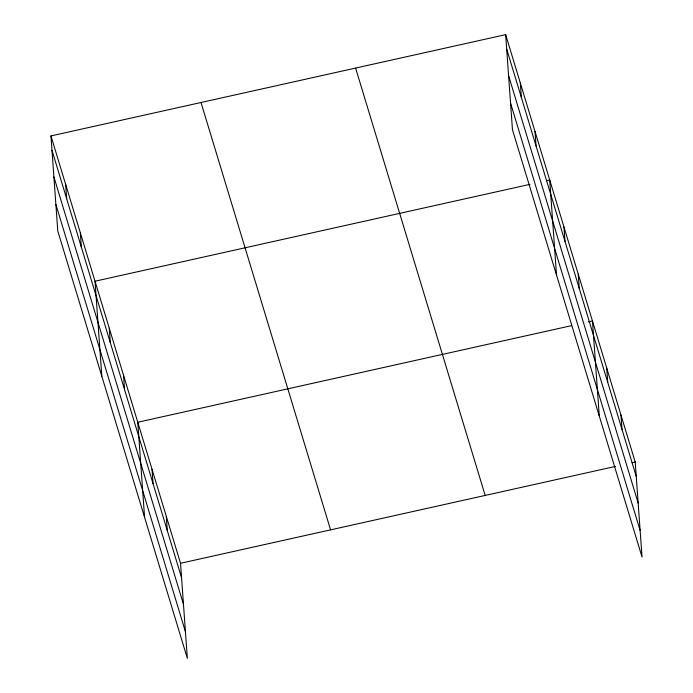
<?xml version="1.0" encoding="UTF-8"?>
<svg xmlns="http://www.w3.org/2000/svg" width="693" height="693" viewBox="0 0 693 693"><rect width="100%" height="100%" fill="white"/><g stroke="black" fill="none" stroke-linecap="round" stroke-linejoin="round"><path stroke-width="1.04" d="M50.961 135.923L180.535 563.279L187.344 658.35L57.779 230.986L50.961 135.923L505.656 34.65L635.221 462.014L642.039 557.077L512.465 129.721L505.656 34.65M529.911 184.364L95.019 281.219L101.828 376.29M546.578 180.648L549.705 179.955L556.522 275.026M571.621 325.623L137.777 422.254L144.586 517.325M588.296 321.907L592.463 320.98L599.28 416.051M180.535 563.279L615.419 466.424M632.094 462.707L635.221 462.014M506.687 49.073L636.252 476.438M508.593 75.684L638.166 503.049M510.559 103.11L640.124 530.466M355.604 68.07L485.169 495.426M201.013 102.503L330.578 529.859M52.001 150.346L181.566 577.702M53.907 176.958L183.472 604.322M55.873 204.374L185.438 631.739M620.971 415.003L622.002 429.426M606.713 367.992L607.752 382.415M578.213 273.969L579.244 288.392M563.963 226.966L564.994 241.389M535.022 131.514L536.053 145.946M520.339 83.082L521.37 97.505M166.277 516.268L167.316 530.699M152.027 469.265L153.058 483.688M123.519 375.242L124.558 389.665M109.269 328.231L110.3 342.654M80.336 232.787L81.367 247.21M65.653 184.355L66.684 198.778"/></g></svg>
